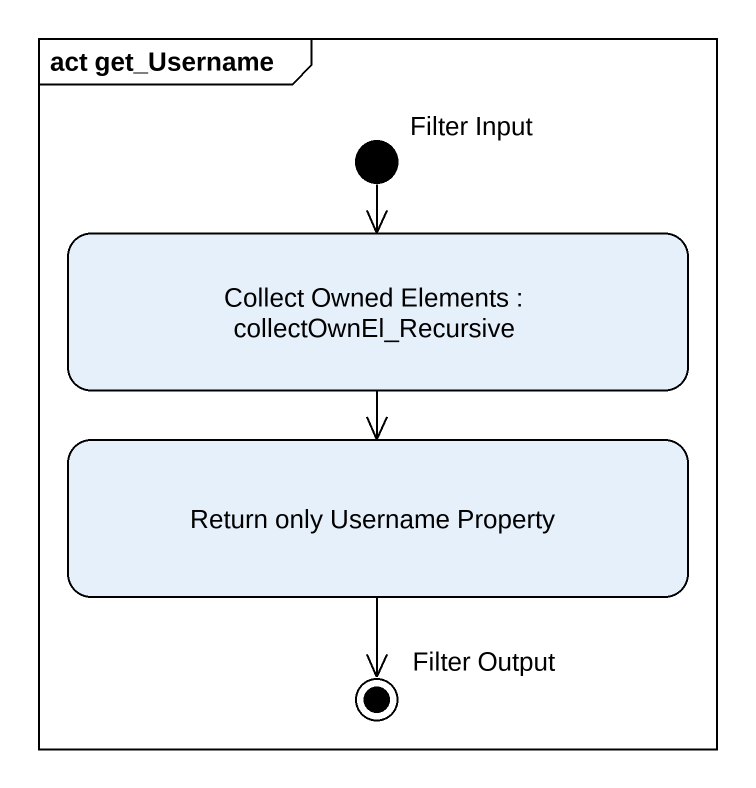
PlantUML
@startuml
mainframe act get_Username
hide empty description
state "Filter Input" as Filter_Input <<start>>
state "Collect Owned Elements : collectOwnEl_Recursive" as Collect_Owned_Elements
state "Return only Username Property" as Return_only_Username
state "Filter Output" as Filter_Output <<end>>
Filter_Input --> Collect_Owned_Elements
Collect_Owned_Elements --> Return_only_Username
Return_only_Username --> Filter_Output
@enduml
